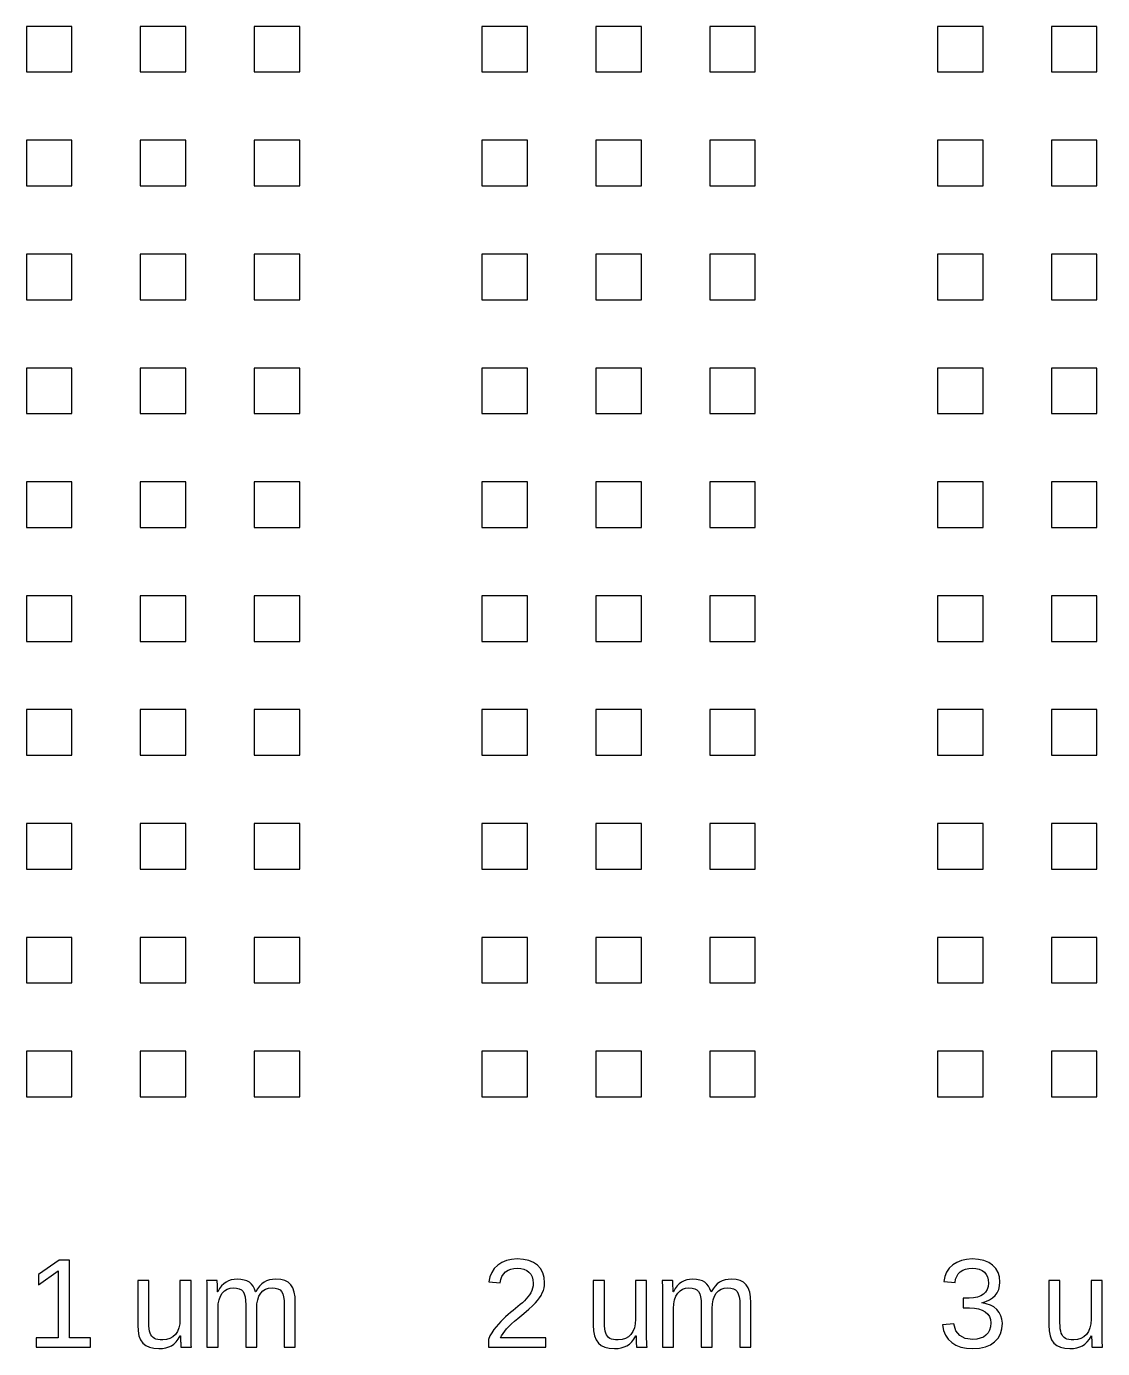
# Model space of a CAD drawing. Header units: metres. Extents: x -21500 to 21500, y -23900 to 23900.
# Drawn here: x -19600 to -14875, y -11905 to -6100 of the extents above; entities that cross this region are included whole.
import ezdxf

# ---------------------------------------------------------------- set-up
doc = ezdxf.new("R2010")
doc.units = ezdxf.units.M

msp = doc.modelspace()

# ---------------------------------------------------------------- linework, layer by layer
for p, q in [((-19400, -6100), (-19600, -6100)), ((-19600, -6100), (-19600, -6300)), ((-19400, -6300), (-19400, -6100)), ((-18900, -6100), (-19100, -6100)), ((-19100, -6100), (-19100, -6300)), ((-18900, -6300), (-18900, -6100)), ((-18400, -6100), (-18600, -6100)), ((-18600, -6100), (-18600, -6300)), ((-18400, -6300), (-18400, -6100)), ((-17400, -6100), (-17600, -6100)), ((-17600, -6100), (-17600, -6300)), ((-17400, -6300), (-17400, -6100)), ((-16900, -6100), (-17100, -6100)), ((-17100, -6100), (-17100, -6300)), ((-16900, -6300), (-16900, -6100)), ((-16400, -6100), (-16600, -6100)), ((-16600, -6100), (-16600, -6300)), ((-16400, -6300), (-16400, -6100)), ((-15400, -6100), (-15600, -6100)), ((-15600, -6100), (-15600, -6300)), ((-15400, -6300), (-15400, -6100)), ((-14900, -6100), (-15100, -6100)), ((-15100, -6100), (-15100, -6300)), ((-14900, -6300), (-14900, -6100)), ((-19600, -6300), (-19400, -6300)), ((-19100, -6300), (-18900, -6300)), ((-18600, -6300), (-18400, -6300)), ((-17600, -6300), (-17400, -6300)), ((-17100, -6300), (-16900, -6300)), ((-16600, -6300), (-16400, -6300)), ((-15600, -6300), (-15400, -6300)), ((-15100, -6300), (-14900, -6300)), ((-19400, -6600), (-19600, -6600)), ((-19600, -6600), (-19600, -6800)), ((-19400, -6800), (-19400, -6600)), ((-18900, -6600), (-19100, -6600)), ((-19100, -6600), (-19100, -6800)), ((-18900, -6800), (-18900, -6600)), ((-18400, -6600), (-18600, -6600)), ((-18600, -6600), (-18600, -6800)), ((-18400, -6800), (-18400, -6600)), ((-17400, -6600), (-17600, -6600)), ((-17600, -6600), (-17600, -6800)), ((-17400, -6800), (-17400, -6600)), ((-16900, -6600), (-17100, -6600)), ((-17100, -6600), (-17100, -6800)), ((-16900, -6800), (-16900, -6600)), ((-16400, -6600), (-16600, -6600)), ((-16600, -6600), (-16600, -6800)), ((-16400, -6800), (-16400, -6600)), ((-15400, -6600), (-15600, -6600)), ((-15600, -6600), (-15600, -6800)), ((-15400, -6800), (-15400, -6600)), ((-14900, -6600), (-15100, -6600)), ((-15100, -6600), (-15100, -6800)), ((-14900, -6800), (-14900, -6600)), ((-19600, -6800), (-19400, -6800)), ((-19100, -6800), (-18900, -6800)), ((-18600, -6800), (-18400, -6800)), ((-17600, -6800), (-17400, -6800)), ((-17100, -6800), (-16900, -6800)), ((-16600, -6800), (-16400, -6800)), ((-15600, -6800), (-15400, -6800)), ((-15100, -6800), (-14900, -6800)), ((-19400, -7100), (-19600, -7100)), ((-19600, -7100), (-19600, -7300)), ((-19400, -7300), (-19400, -7100)), ((-18900, -7100), (-19100, -7100)), ((-19100, -7100), (-19100, -7300)), ((-18900, -7300), (-18900, -7100)), ((-18400, -7100), (-18600, -7100)), ((-18600, -7100), (-18600, -7300)), ((-18400, -7300), (-18400, -7100)), ((-17400, -7100), (-17600, -7100)), ((-17600, -7100), (-17600, -7300)), ((-17400, -7300), (-17400, -7100)), ((-16900, -7100), (-17100, -7100)), ((-17100, -7100), (-17100, -7300)), ((-16900, -7300), (-16900, -7100)), ((-16400, -7100), (-16600, -7100)), ((-16600, -7100), (-16600, -7300)), ((-16400, -7300), (-16400, -7100)), ((-15400, -7100), (-15600, -7100)), ((-15600, -7100), (-15600, -7300)), ((-15400, -7300), (-15400, -7100)), ((-14900, -7100), (-15100, -7100)), ((-15100, -7100), (-15100, -7300)), ((-14900, -7300), (-14900, -7100)), ((-19600, -7300), (-19400, -7300)), ((-19100, -7300), (-18900, -7300)), ((-18600, -7300), (-18400, -7300)), ((-17600, -7300), (-17400, -7300)), ((-17100, -7300), (-16900, -7300)), ((-16600, -7300), (-16400, -7300)), ((-15600, -7300), (-15400, -7300)), ((-15100, -7300), (-14900, -7300)), ((-19400, -7600), (-19600, -7600)), ((-19600, -7600), (-19600, -7800)), ((-19400, -7800), (-19400, -7600)), ((-18900, -7600), (-19100, -7600)), ((-19100, -7600), (-19100, -7800)), ((-18900, -7800), (-18900, -7600)), ((-18400, -7600), (-18600, -7600)), ((-18600, -7600), (-18600, -7800)), ((-18400, -7800), (-18400, -7600)), ((-17400, -7600), (-17600, -7600)), ((-17600, -7600), (-17600, -7800)), ((-17400, -7800), (-17400, -7600)), ((-16900, -7600), (-17100, -7600)), ((-17100, -7600), (-17100, -7800)), ((-16900, -7800), (-16900, -7600)), ((-16400, -7600), (-16600, -7600)), ((-16600, -7600), (-16600, -7800)), ((-16400, -7800), (-16400, -7600)), ((-15400, -7600), (-15600, -7600)), ((-15600, -7600), (-15600, -7800)), ((-15400, -7800), (-15400, -7600)), ((-14900, -7600), (-15100, -7600)), ((-15100, -7600), (-15100, -7800)), ((-14900, -7800), (-14900, -7600)), ((-19600, -7800), (-19400, -7800)), ((-19100, -7800), (-18900, -7800)), ((-18600, -7800), (-18400, -7800)), ((-17600, -7800), (-17400, -7800)), ((-17100, -7800), (-16900, -7800)), ((-16600, -7800), (-16400, -7800)), ((-15600, -7800), (-15400, -7800)), ((-15100, -7800), (-14900, -7800)), ((-19400, -8100), (-19600, -8100)), ((-19600, -8100), (-19600, -8300)), ((-19400, -8300), (-19400, -8100)), ((-18900, -8100), (-19100, -8100)), ((-19100, -8100), (-19100, -8300)), ((-18900, -8300), (-18900, -8100)), ((-18400, -8100), (-18600, -8100)), ((-18600, -8100), (-18600, -8300)), ((-18400, -8300), (-18400, -8100)), ((-17400, -8100), (-17600, -8100)), ((-17600, -8100), (-17600, -8300)), ((-17400, -8300), (-17400, -8100)), ((-16900, -8100), (-17100, -8100)), ((-17100, -8100), (-17100, -8300)), ((-16900, -8300), (-16900, -8100)), ((-16400, -8100), (-16600, -8100)), ((-16600, -8100), (-16600, -8300)), ((-16400, -8300), (-16400, -8100)), ((-15400, -8100), (-15600, -8100)), ((-15600, -8100), (-15600, -8300)), ((-15400, -8300), (-15400, -8100)), ((-14900, -8100), (-15100, -8100)), ((-15100, -8100), (-15100, -8300)), ((-14900, -8300), (-14900, -8100)), ((-19600, -8300), (-19400, -8300)), ((-19100, -8300), (-18900, -8300)), ((-18600, -8300), (-18400, -8300)), ((-17600, -8300), (-17400, -8300)), ((-17100, -8300), (-16900, -8300)), ((-16600, -8300), (-16400, -8300)), ((-15600, -8300), (-15400, -8300)), ((-15100, -8300), (-14900, -8300)), ((-19400, -8600), (-19600, -8600)), ((-19600, -8600), (-19600, -8800)), ((-19400, -8800), (-19400, -8600)), ((-18900, -8600), (-19100, -8600)), ((-19100, -8600), (-19100, -8800)), ((-18900, -8800), (-18900, -8600)), ((-18400, -8600), (-18600, -8600)), ((-18600, -8600), (-18600, -8800)), ((-18400, -8800), (-18400, -8600)), ((-17400, -8600), (-17600, -8600)), ((-17600, -8600), (-17600, -8800)), ((-17400, -8800), (-17400, -8600)), ((-16900, -8600), (-17100, -8600)), ((-17100, -8600), (-17100, -8800)), ((-16900, -8800), (-16900, -8600)), ((-16400, -8600), (-16600, -8600)), ((-16600, -8600), (-16600, -8800)), ((-16400, -8800), (-16400, -8600)), ((-15400, -8600), (-15600, -8600)), ((-15600, -8600), (-15600, -8800)), ((-15400, -8800), (-15400, -8600)), ((-14900, -8600), (-15100, -8600)), ((-15100, -8600), (-15100, -8800)), ((-14900, -8800), (-14900, -8600)), ((-19600, -8800), (-19400, -8800)), ((-19100, -8800), (-18900, -8800)), ((-18600, -8800), (-18400, -8800)), ((-17600, -8800), (-17400, -8800)), ((-17100, -8800), (-16900, -8800)), ((-16600, -8800), (-16400, -8800)), ((-15600, -8800), (-15400, -8800)), ((-15100, -8800), (-14900, -8800)), ((-19400, -9100), (-19600, -9100)), ((-19600, -9100), (-19600, -9300)), ((-19400, -9300), (-19400, -9100)), ((-18900, -9100), (-19100, -9100)), ((-19100, -9100), (-19100, -9300)), ((-18900, -9300), (-18900, -9100)), ((-18400, -9100), (-18600, -9100)), ((-18600, -9100), (-18600, -9300)), ((-18400, -9300), (-18400, -9100)), ((-17400, -9100), (-17600, -9100)), ((-17600, -9100), (-17600, -9300)), ((-17400, -9300), (-17400, -9100)), ((-16900, -9100), (-17100, -9100)), ((-17100, -9100), (-17100, -9300)), ((-16900, -9300), (-16900, -9100)), ((-16400, -9100), (-16600, -9100)), ((-16600, -9100), (-16600, -9300)), ((-16400, -9300), (-16400, -9100)), ((-15400, -9100), (-15600, -9100)), ((-15600, -9100), (-15600, -9300)), ((-15400, -9300), (-15400, -9100)), ((-14900, -9100), (-15100, -9100)), ((-15100, -9100), (-15100, -9300)), ((-14900, -9300), (-14900, -9100)), ((-19600, -9300), (-19400, -9300)), ((-19100, -9300), (-18900, -9300)), ((-18600, -9300), (-18400, -9300)), ((-17600, -9300), (-17400, -9300)), ((-17100, -9300), (-16900, -9300)), ((-16600, -9300), (-16400, -9300)), ((-15600, -9300), (-15400, -9300)), ((-15100, -9300), (-14900, -9300)), ((-19400, -9600), (-19600, -9600)), ((-19600, -9600), (-19600, -9800)), ((-19400, -9800), (-19400, -9600)), ((-18900, -9600), (-19100, -9600)), ((-19100, -9600), (-19100, -9800)), ((-18900, -9800), (-18900, -9600)), ((-18400, -9600), (-18600, -9600)), ((-18600, -9600), (-18600, -9800)), ((-18400, -9800), (-18400, -9600)), ((-17400, -9600), (-17600, -9600)), ((-17600, -9600), (-17600, -9800)), ((-17400, -9800), (-17400, -9600)), ((-16900, -9600), (-17100, -9600)), ((-17100, -9600), (-17100, -9800)), ((-16900, -9800), (-16900, -9600)), ((-16400, -9600), (-16600, -9600)), ((-16600, -9600), (-16600, -9800)), ((-16400, -9800), (-16400, -9600)), ((-15400, -9600), (-15600, -9600)), ((-15600, -9600), (-15600, -9800)), ((-15400, -9800), (-15400, -9600)), ((-14900, -9600), (-15100, -9600)), ((-15100, -9600), (-15100, -9800)), ((-14900, -9800), (-14900, -9600)), ((-19600, -9800), (-19400, -9800)), ((-19100, -9800), (-18900, -9800)), ((-18600, -9800), (-18400, -9800)), ((-17600, -9800), (-17400, -9800)), ((-17100, -9800), (-16900, -9800)), ((-16600, -9800), (-16400, -9800)), ((-15600, -9800), (-15400, -9800)), ((-15100, -9800), (-14900, -9800)), ((-19400, -10100), (-19600, -10100)), ((-19600, -10100), (-19600, -10300)), ((-19400, -10300), (-19400, -10100)), ((-18900, -10100), (-19100, -10100)), ((-19100, -10100), (-19100, -10300)), ((-18900, -10300), (-18900, -10100)), ((-18400, -10100), (-18600, -10100)), ((-18600, -10100), (-18600, -10300)), ((-18400, -10300), (-18400, -10100)), ((-17400, -10100), (-17600, -10100)), ((-17600, -10100), (-17600, -10300)), ((-17400, -10300), (-17400, -10100)), ((-16900, -10100), (-17100, -10100)), ((-17100, -10100), (-17100, -10300)), ((-16900, -10300), (-16900, -10100)), ((-16400, -10100), (-16600, -10100)), ((-16600, -10100), (-16600, -10300)), ((-16400, -10300), (-16400, -10100)), ((-15400, -10100), (-15600, -10100)), ((-15600, -10100), (-15600, -10300)), ((-15400, -10300), (-15400, -10100)), ((-14900, -10100), (-15100, -10100)), ((-15100, -10100), (-15100, -10300)), ((-14900, -10300), (-14900, -10100)), ((-19600, -10300), (-19400, -10300)), ((-19100, -10300), (-18900, -10300)), ((-18600, -10300), (-18400, -10300)), ((-17600, -10300), (-17400, -10300)), ((-17100, -10300), (-16900, -10300)), ((-16600, -10300), (-16400, -10300)), ((-15600, -10300), (-15400, -10300)), ((-15100, -10300), (-14900, -10300)), ((-19400, -10600), (-19600, -10600)), ((-19600, -10600), (-19600, -10800)), ((-19400, -10800), (-19400, -10600)), ((-18900, -10600), (-19100, -10600)), ((-19100, -10600), (-19100, -10800)), ((-18900, -10800), (-18900, -10600)), ((-18400, -10600), (-18600, -10600)), ((-18600, -10600), (-18600, -10800)), ((-18400, -10800), (-18400, -10600)), ((-17400, -10600), (-17600, -10600)), ((-17600, -10600), (-17600, -10800)), ((-17400, -10800), (-17400, -10600)), ((-16900, -10600), (-17100, -10600)), ((-17100, -10600), (-17100, -10800)), ((-16900, -10800), (-16900, -10600)), ((-16400, -10600), (-16600, -10600)), ((-16600, -10600), (-16600, -10800)), ((-16400, -10800), (-16400, -10600)), ((-15400, -10600), (-15600, -10600)), ((-15600, -10600), (-15600, -10800)), ((-15400, -10800), (-15400, -10600)), ((-14900, -10600), (-15100, -10600)), ((-15100, -10600), (-15100, -10800)), ((-14900, -10800), (-14900, -10600)), ((-19600, -10800), (-19400, -10800)), ((-19100, -10800), (-18900, -10800)), ((-18600, -10800), (-18400, -10800)), ((-17600, -10800), (-17400, -10800)), ((-17100, -10800), (-16900, -10800)), ((-16600, -10800), (-16400, -10800)), ((-15600, -10800), (-15400, -10800)), ((-15100, -10800), (-14900, -10800)), ((-19456.2, -11517.8), (-19546.6, -11579.9)), ((-19411.2, -11517.8), (-19456.2, -11517.8)), ((-19411.2, -11858.5), (-19411.2, -11517.8)), ((-17531, -11539.2), (-17546, -11553.9)), ((-17513, -11527.3), (-17531, -11539.2)), ((-17492.7, -11518.9), (-17513, -11527.3)), ((-17469.9, -11513.8), (-17492.7, -11518.9)), ((-17444.8, -11512.1), (-17469.9, -11513.8)), ((-17459.7, -11553.3), (-17444.8, -11552.2)), ((-17417.6, -11513.8), (-17444.8, -11512.1)), ((-17444.8, -11552.2), (-17429.3, -11553.3)), ((-17393.7, -11518.9), (-17417.6, -11513.8)), ((-17373.2, -11527.4), (-17393.7, -11518.9)), ((-17356, -11539.3), (-17373.2, -11527.4)), ((-17342.4, -11554.4), (-17356, -11539.3)), ((-15533.4, -11538.4), (-15548.4, -11552.8)), ((-15515.5, -11526.9), (-15533.4, -11538.4)), ((-15495.1, -11518.6), (-15515.5, -11526.9)), ((-15472.4, -11513.7), (-15495.1, -11518.6)), ((-15447.3, -11512.1), (-15472.4, -11513.7)), ((-15463.2, -11553.3), (-15447.8, -11552.2)), ((-15447.8, -11552.2), (-15431.1, -11553.3)), ((-15420.1, -11513.7), (-15447.3, -11512.1)), ((-15396.2, -11518.7), (-15420.1, -11513.7)), ((-15375.4, -11527.1), (-15396.2, -11518.7)), ((-15357.9, -11538.8), (-15375.4, -11527.1)), ((-15343.9, -11553.5), (-15357.9, -11538.8)), ((-19546.6, -11626), (-19460.3, -11564.4)), ((-19546.6, -11579.9), (-19546.6, -11626)), ((-19460.3, -11564.4), (-19460.3, -11858.5)), ((-19062.4, -11606.5), (-19111.5, -11606.5)), ((-19111.5, -11606.5), (-19111.5, -11802.1)), ((-19062.4, -11792.6), (-19062.4, -11606.5)), ((-18877.1, -11606.5), (-18925.9, -11606.5)), ((-18925.9, -11606.5), (-18925.9, -11776.6)), ((-18877.1, -11837.3), (-18877.1, -11606.5)), ((-18762.8, -11606.5), (-18808.9, -11606.5)), ((-18808.9, -11606.5), (-18808.2, -11614.7)), ((-18762.7, -11607.4), (-18762.8, -11606.5)), ((-18762.5, -11609), (-18762.7, -11607.4)), ((-18762.4, -11611.1), (-18762.5, -11609)), ((-18713, -11607.9), (-18723.7, -11613.3)), ((-18701.1, -11604.1), (-18713, -11607.9)), ((-18688.2, -11601.8), (-18701.1, -11604.1)), ((-18674.1, -11601), (-18688.2, -11601.8)), ((-18658.3, -11601.9), (-18674.1, -11601)), ((-18644.2, -11604.4), (-18658.3, -11601.9)), ((-18631.9, -11608.5), (-18644.2, -11604.4)), ((-18621.3, -11614.3), (-18631.9, -11608.5)), ((-18545.4, -11608.4), (-18556.8, -11614.1)), ((-18532.9, -11604.3), (-18545.4, -11608.4)), ((-18519.3, -11601.9), (-18532.9, -11604.3)), ((-18504.5, -11601), (-18519.3, -11601.9)), ((-18483.8, -11602.6), (-18504.5, -11601)), ((-18466.1, -11607.1), (-18483.8, -11602.6)), ((-18451.5, -11614.6), (-18466.1, -11607.1)), ((-17565.4, -11590.4), (-17569.9, -11612.2)), ((-17557.4, -11571), (-17565.4, -11590.4)), ((-17546, -11553.9), (-17557.4, -11571)), ((-17520, -11616.8), (-17517.2, -11602.3)), ((-17517.2, -11602.3), (-17512.3, -11589.6)), ((-17512.3, -11589.6), (-17505.3, -11578.5)), ((-17505.3, -11578.5), (-17496.2, -11569.2)), ((-17496.2, -11569.2), (-17485.4, -11561.8)), ((-17485.4, -11561.8), (-17473.3, -11556.5)), ((-17473.3, -11556.5), (-17459.7, -11553.3)), ((-17429.3, -11553.3), (-17415.6, -11556.6)), ((-17415.6, -11556.6), (-17403.7, -11562)), ((-17403.7, -11562), (-17393.6, -11569.6)), ((-17393.6, -11569.6), (-17385.5, -11579.1)), ((-17385.5, -11579.1), (-17379.7, -11590.5)), ((-17379.7, -11590.5), (-17376.3, -11603.6)), ((-17376.3, -11603.6), (-17375.1, -11618.4)), ((-17332.7, -11572.3), (-17342.4, -11554.4)), ((-17326.9, -11593.1), (-17332.7, -11572.3)), ((-17324.9, -11616.8), (-17326.9, -11593.1)), ((-17062.4, -11606.5), (-17111.5, -11606.5)), ((-17111.5, -11606.5), (-17111.5, -11802.1)), ((-17062.4, -11792.6), (-17062.4, -11606.5)), ((-16877.1, -11606.5), (-16925.9, -11606.5)), ((-16925.9, -11606.5), (-16925.9, -11776.6)), ((-16877.1, -11837.3), (-16877.1, -11606.5)), ((-16762.8, -11606.5), (-16808.9, -11606.5)), ((-16808.9, -11606.5), (-16808.2, -11614.7)), ((-16762.7, -11607.4), (-16762.8, -11606.5)), ((-16762.5, -11609), (-16762.7, -11607.4)), ((-16762.4, -11611.1), (-16762.5, -11609)), ((-16713, -11607.9), (-16723.7, -11613.3)), ((-16701.1, -11604.1), (-16713, -11607.9)), ((-16688.2, -11601.8), (-16701.1, -11604.1)), ((-16674.1, -11601), (-16688.2, -11601.8)), ((-16658.3, -11601.9), (-16674.1, -11601)), ((-16644.2, -11604.4), (-16658.3, -11601.9)), ((-16631.9, -11608.5), (-16644.2, -11604.4)), ((-16621.3, -11614.3), (-16631.9, -11608.5)), ((-16545.4, -11608.4), (-16556.8, -11614.1)), ((-16532.9, -11604.3), (-16545.4, -11608.4)), ((-16519.3, -11601.9), (-16532.9, -11604.3)), ((-16504.5, -11601), (-16519.3, -11601.9)), ((-16483.8, -11602.6), (-16504.5, -11601)), ((-16466.1, -11607.1), (-16483.8, -11602.6)), ((-16451.5, -11614.6), (-16466.1, -11607.1)), ((-15567.9, -11589.5), (-15572.3, -11611.6)), ((-15559.9, -11569.9), (-15567.9, -11589.5)), ((-15548.4, -11552.8), (-15559.9, -11569.9)), ((-15523.2, -11615.4), (-15520.6, -11601.2)), ((-15520.6, -11601.2), (-15515.8, -11588.7)), ((-15515.8, -11588.7), (-15509, -11577.9)), ((-15509, -11577.9), (-15500, -11568.8)), ((-15500, -11568.8), (-15489.3, -11561.5)), ((-15489.3, -11561.5), (-15477, -11556.4)), ((-15477, -11556.4), (-15463.2, -11553.3)), ((-15431.1, -11553.3), (-15416.6, -11556.7)), ((-15416.6, -11556.7), (-15404.3, -11562.2)), ((-15404.3, -11562.2), (-15394.2, -11570)), ((-15394.2, -11570), (-15386.3, -11579.7)), ((-15386.3, -11579.7), (-15380.7, -11591)), ((-15380.7, -11591), (-15377.3, -11603.9)), ((-15377.3, -11603.9), (-15376.2, -11618.4)), ((-15334, -11570.8), (-15343.9, -11553.5)), ((-15328, -11590.7), (-15334, -11570.8)), ((-15326, -11613.3), (-15328, -11590.7)), ((-15062.4, -11606.5), (-15111.5, -11606.5)), ((-15111.5, -11606.5), (-15111.5, -11802.1)), ((-15062.4, -11792.6), (-15062.4, -11606.5)), ((-14877.1, -11606.5), (-14925.9, -11606.5)), ((-14925.9, -11606.5), (-14925.9, -11776.6)), ((-14877.1, -11837.3), (-14877.1, -11606.5)), ((-18808.2, -11614.7), (-18807.7, -11627.8)), ((-18807.7, -11627.8), (-18807.4, -11646)), ((-18807.4, -11646), (-18807.3, -11669.1)), ((-18762.2, -11613.8), (-18762.4, -11611.1)), ((-18762.1, -11616.9), (-18762.2, -11613.8)), ((-18761.9, -11620.2), (-18762.1, -11616.9)), ((-18761.8, -11623.7), (-18761.9, -11620.2)), ((-18761.6, -11627.5), (-18761.8, -11623.7)), ((-18761.4, -11632.2), (-18761.6, -11627.5)), ((-18761.1, -11638.7), (-18761.4, -11632.2)), ((-18760.9, -11646.8), (-18761.1, -11638.7)), ((-18760.6, -11656.7), (-18760.9, -11646.8)), ((-18759.8, -11656.7), (-18760.6, -11656.7)), ((-18751.7, -11642.2), (-18759.8, -11656.7)), ((-18742.9, -11630.2), (-18751.7, -11642.2)), ((-18748.5, -11675.8), (-18740.5, -11662.6)), ((-18733.6, -11620.5), (-18742.9, -11630.2)), ((-18740.5, -11662.6), (-18730.6, -11652.2)), ((-18723.7, -11613.3), (-18733.6, -11620.5)), ((-18730.6, -11652.2), (-18719.1, -11644.7)), ((-18719.1, -11644.7), (-18706, -11640.2)), ((-18706, -11640.2), (-18691.2, -11638.8)), ((-18691.2, -11638.8), (-18677.1, -11639.8)), ((-18677.1, -11639.8), (-18665.5, -11642.8)), ((-18665.5, -11642.8), (-18656.1, -11647.9)), ((-18656.1, -11647.9), (-18649.1, -11655)), ((-18649.1, -11655), (-18644, -11664.8)), ((-18644, -11664.8), (-18640.4, -11677.9)), ((-18612.4, -11622), (-18621.3, -11614.3)), ((-18604.9, -11631.6), (-18612.4, -11622)), ((-18598.9, -11643.1), (-18604.9, -11631.6)), ((-18594.3, -11656.7), (-18598.9, -11643.1)), ((-18593.5, -11656.7), (-18594.3, -11656.7)), ((-18585.5, -11642.9), (-18593.5, -11656.7)), ((-18576.7, -11631.2), (-18585.5, -11642.9)), ((-18579.2, -11675.6), (-18571.4, -11662.5)), ((-18567.1, -11621.6), (-18576.7, -11631.2)), ((-18571.4, -11662.5), (-18561.6, -11652.1)), ((-18556.8, -11614.1), (-18567.1, -11621.6)), ((-18561.6, -11652.1), (-18550.1, -11644.7)), ((-18550.1, -11644.7), (-18536.7, -11640.2)), ((-18536.7, -11640.2), (-18521.6, -11638.8)), ((-18521.6, -11638.8), (-18507.6, -11639.8)), ((-18507.6, -11639.8), (-18495.9, -11642.8)), ((-18495.9, -11642.8), (-18486.6, -11647.9)), ((-18486.6, -11647.9), (-18479.6, -11655)), ((-18479.6, -11655), (-18474.5, -11664.8)), ((-18474.5, -11664.8), (-18470.8, -11677.9)), ((-18439.8, -11625.2), (-18451.5, -11614.6)), ((-18431, -11639.2), (-18439.8, -11625.2)), ((-18424.7, -11657.1), (-18431, -11639.2)), ((-18420.9, -11678.8), (-18424.7, -11657.1)), ((-17569.9, -11612.2), (-17520, -11616.8)), ((-17385.8, -11660.2), (-17391.6, -11669.3)), ((-17381.1, -11650.7), (-17385.8, -11660.2)), ((-17377.8, -11640.5), (-17381.1, -11650.7)), ((-17375.8, -11629.8), (-17377.8, -11640.5)), ((-17375.1, -11618.4), (-17375.8, -11629.8)), ((-17340.8, -11672), (-17335.1, -11661)), ((-17335.1, -11661), (-17330.6, -11650)), ((-17330.6, -11650), (-17327.5, -11639)), ((-17327.5, -11639), (-17325.6, -11627.9)), ((-17325.6, -11627.9), (-17324.9, -11616.8)), ((-16808.2, -11614.7), (-16807.7, -11627.8)), ((-16807.7, -11627.8), (-16807.4, -11646)), ((-16807.4, -11646), (-16807.3, -11669.1)), ((-16762.2, -11613.8), (-16762.4, -11611.1)), ((-16762.1, -11616.9), (-16762.2, -11613.8)), ((-16761.9, -11620.2), (-16762.1, -11616.9)), ((-16761.8, -11623.7), (-16761.9, -11620.2)), ((-16761.6, -11627.5), (-16761.8, -11623.7)), ((-16761.4, -11632.2), (-16761.6, -11627.5)), ((-16761.1, -11638.7), (-16761.4, -11632.2)), ((-16760.9, -11646.8), (-16761.1, -11638.7)), ((-16760.6, -11656.7), (-16760.9, -11646.8)), ((-16759.8, -11656.7), (-16760.6, -11656.7)), ((-16751.7, -11642.2), (-16759.8, -11656.7)), ((-16742.9, -11630.2), (-16751.7, -11642.2)), ((-16748.5, -11675.8), (-16740.5, -11662.6)), ((-16733.6, -11620.5), (-16742.9, -11630.2)), ((-16740.5, -11662.6), (-16730.6, -11652.2)), ((-16723.7, -11613.3), (-16733.6, -11620.5)), ((-16730.6, -11652.2), (-16719.1, -11644.7)), ((-16719.1, -11644.7), (-16706, -11640.2)), ((-16706, -11640.2), (-16691.2, -11638.8)), ((-16691.2, -11638.8), (-16677.1, -11639.8)), ((-16677.1, -11639.8), (-16665.5, -11642.8)), ((-16665.5, -11642.8), (-16656.1, -11647.9)), ((-16656.1, -11647.9), (-16649.1, -11655)), ((-16649.1, -11655), (-16644, -11664.8)), ((-16644, -11664.8), (-16640.4, -11677.9)), ((-16612.4, -11622), (-16621.3, -11614.3)), ((-16604.9, -11631.6), (-16612.4, -11622)), ((-16598.9, -11643.1), (-16604.9, -11631.6)), ((-16594.3, -11656.7), (-16598.9, -11643.1)), ((-16593.5, -11656.7), (-16594.3, -11656.7)), ((-16585.5, -11642.9), (-16593.5, -11656.7)), ((-16576.7, -11631.2), (-16585.5, -11642.9)), ((-16579.2, -11675.6), (-16571.4, -11662.5)), ((-16567.1, -11621.6), (-16576.7, -11631.2)), ((-16571.4, -11662.5), (-16561.6, -11652.1)), ((-16556.8, -11614.1), (-16567.1, -11621.6)), ((-16561.6, -11652.1), (-16550.1, -11644.7)), ((-16550.1, -11644.7), (-16536.7, -11640.2)), ((-16536.7, -11640.2), (-16521.6, -11638.8)), ((-16521.6, -11638.8), (-16507.6, -11639.8)), ((-16507.6, -11639.8), (-16495.9, -11642.8)), ((-16495.9, -11642.8), (-16486.6, -11647.9)), ((-16486.6, -11647.9), (-16479.6, -11655)), ((-16479.6, -11655), (-16474.5, -11664.8)), ((-16474.5, -11664.8), (-16470.8, -11677.9)), ((-16439.8, -11625.2), (-16451.5, -11614.6)), ((-16431, -11639.2), (-16439.8, -11625.2)), ((-16424.7, -11657.1), (-16431, -11639.2)), ((-16420.9, -11678.8), (-16424.7, -11657.1)), ((-15572.3, -11611.6), (-15523.2, -11615.4)), ((-15398.3, -11666.8), (-15410.5, -11674.5)), ((-15388.6, -11657.2), (-15398.3, -11666.8)), ((-15381.7, -11646), (-15388.6, -11657.2)), ((-15377.6, -11633), (-15381.7, -11646)), ((-15376.2, -11618.4), (-15377.6, -11633)), ((-15346.5, -11672.8), (-15337.5, -11660.5)), ((-15337.5, -11660.5), (-15331.1, -11646.5)), ((-15331.1, -11646.5), (-15327.3, -11630.7)), ((-15327.3, -11630.7), (-15326, -11613.3)), ((-18807.3, -11669.1), (-18807.3, -11900)), ((-18758.7, -11729.9), (-18757.6, -11709.4)), ((-18757.6, -11709.4), (-18754.2, -11691.4)), ((-18754.2, -11691.4), (-18748.5, -11675.8)), ((-18640.4, -11677.9), (-18638.2, -11694.3)), ((-18638.2, -11694.3), (-18637.5, -11713.9)), ((-18637.5, -11713.9), (-18637.5, -11900)), ((-18589.2, -11729.9), (-18588.1, -11709.3)), ((-18588.1, -11709.3), (-18584.7, -11691.2)), ((-18584.7, -11691.2), (-18579.2, -11675.6)), ((-18470.8, -11677.9), (-18468.6, -11694.3)), ((-18468.6, -11694.3), (-18467.9, -11713.9)), ((-18467.9, -11713.9), (-18467.9, -11900)), ((-18419.6, -11704.4), (-18420.9, -11678.8)), ((-18419.6, -11900), (-18419.6, -11704.4)), ((-17442.3, -11720.7), (-17452.8, -11729.1)), ((-17432.3, -11712.3), (-17442.3, -11720.7)), ((-17422.8, -11703.9), (-17432.3, -11712.3)), ((-17413.9, -11695.5), (-17422.8, -11703.9)), ((-17405.6, -11686.9), (-17413.9, -11695.5)), ((-17398.2, -11678.2), (-17405.6, -11686.9)), ((-17391.6, -11669.3), (-17398.2, -11678.2)), ((-17394.6, -11733), (-17377.7, -11717.4)), ((-17377.7, -11717.4), (-17365.3, -11704.9)), ((-17365.3, -11704.9), (-17355.9, -11694)), ((-17355.9, -11694), (-17347.7, -11683)), ((-17347.7, -11683), (-17340.8, -11672)), ((-16807.3, -11669.1), (-16807.3, -11900)), ((-16758.7, -11729.9), (-16757.6, -11709.4)), ((-16757.6, -11709.4), (-16754.2, -11691.4)), ((-16754.2, -11691.4), (-16748.5, -11675.8)), ((-16640.4, -11677.9), (-16638.2, -11694.3)), ((-16638.2, -11694.3), (-16637.5, -11713.9)), ((-16637.5, -11713.9), (-16637.5, -11900)), ((-16589.2, -11729.9), (-16588.1, -11709.3)), ((-16588.1, -11709.3), (-16584.7, -11691.2)), ((-16584.7, -11691.2), (-16579.2, -11675.6)), ((-16470.8, -11677.9), (-16468.6, -11694.3)), ((-16468.6, -11694.3), (-16467.9, -11713.9)), ((-16467.9, -11713.9), (-16467.9, -11900)), ((-16419.6, -11704.4), (-16420.9, -11678.8)), ((-16419.6, -11900), (-16419.6, -11704.4)), ((-15460.6, -11684.3), (-15487.1, -11684.3)), ((-15487.1, -11684.3), (-15487.1, -11726.7)), ((-15487.1, -11726.7), (-15459.5, -11726.7)), ((-15441.6, -11683.2), (-15460.6, -11684.3)), ((-15459.5, -11726.7), (-15438.2, -11727.7)), ((-15424.9, -11680), (-15441.6, -11683.2)), ((-15410.5, -11674.5), (-15424.9, -11680)), ((-15406, -11703.9), (-15387.7, -11698.9)), ((-15406, -11704.9), (-15406, -11703.9)), ((-15385.8, -11708.5), (-15406, -11704.9)), ((-15387.7, -11698.9), (-15371.6, -11692)), ((-15367.9, -11714.4), (-15385.8, -11708.5)), ((-15371.6, -11692), (-15357.9, -11683.3)), ((-15352.4, -11722.9), (-15367.9, -11714.4)), ((-15357.9, -11683.3), (-15346.5, -11672.8)), ((-15339.3, -11733.7), (-15352.4, -11722.9)), ((-18925.9, -11776.6), (-18927.2, -11796.8)), ((-18758.7, -11900), (-18758.7, -11729.9)), ((-18589.2, -11900), (-18589.2, -11729.9)), ((-17507.2, -11775.7), (-17517.8, -11786.4)), ((-17496.4, -11765.6), (-17507.2, -11775.7)), ((-17485.4, -11755.9), (-17496.4, -11765.6)), ((-17474.5, -11746.6), (-17485.4, -11755.9)), ((-17463.6, -11737.7), (-17474.5, -11746.6)), ((-17452.8, -11729.1), (-17463.6, -11737.7)), ((-17456.9, -11785.5), (-17442.1, -11773)), ((-17442.1, -11773), (-17416.1, -11751.5)), ((-17416.1, -11751.5), (-17394.6, -11733)), ((-16925.9, -11776.6), (-16927.2, -11796.8)), ((-16758.7, -11900), (-16758.7, -11729.9)), ((-16589.2, -11900), (-16589.2, -11729.9)), ((-15438.2, -11727.7), (-15419.5, -11731)), ((-15419.5, -11731), (-15403.5, -11736.5)), ((-15403.5, -11736.5), (-15390.2, -11744.1)), ((-15390.2, -11744.1), (-15379.7, -11753.8)), ((-15379.7, -11753.8), (-15372.2, -11765.1)), ((-15372.2, -11765.1), (-15367.7, -11778.1)), ((-15367.7, -11778.1), (-15366.2, -11792.8)), ((-15328.9, -11746.6), (-15339.3, -11733.7)), ((-15321.4, -11761), (-15328.9, -11746.6)), ((-15316.9, -11776.9), (-15321.4, -11761)), ((-15315.4, -11794.5), (-15316.9, -11776.9)), ((-14925.9, -11776.6), (-14927.2, -11796.8)), ((-19111.5, -11802.1), (-19110.1, -11827.8)), ((-19110.1, -11827.8), (-19105.9, -11849.6)), ((-19062, -11806.3), (-19062.4, -11792.6)), ((-19060.9, -11818.3), (-19062, -11806.3)), ((-19059.1, -11828.8), (-19060.9, -11818.3)), ((-19056.7, -11837.6), (-19059.1, -11828.8)), ((-19053.4, -11845), (-19056.7, -11837.6)), ((-18937.3, -11830.3), (-18946.2, -11843.6)), ((-18931, -11814.7), (-18937.3, -11830.3)), ((-18927.2, -11796.8), (-18931, -11814.7)), ((-18877, -11860.5), (-18877.1, -11837.3)), ((-17556.7, -11835.7), (-17564.8, -11850.1)), ((-17547.9, -11822.1), (-17556.7, -11835.7)), ((-17538.3, -11809.5), (-17547.9, -11822.1)), ((-17528.2, -11797.7), (-17538.3, -11809.5)), ((-17517.8, -11786.4), (-17528.2, -11797.7)), ((-17513.6, -11848.9), (-17507.6, -11839.1)), ((-17507.6, -11839.1), (-17500.3, -11829.2)), ((-17500.3, -11829.2), (-17491.8, -11819)), ((-17491.8, -11819), (-17481.7, -11808.5)), ((-17481.7, -11808.5), (-17470.1, -11797.3)), ((-17470.1, -11797.3), (-17456.9, -11785.5)), ((-17111.5, -11802.1), (-17110.1, -11827.8)), ((-17110.1, -11827.8), (-17105.9, -11849.6)), ((-17062, -11806.3), (-17062.4, -11792.6)), ((-17060.9, -11818.3), (-17062, -11806.3)), ((-17059.1, -11828.8), (-17060.9, -11818.3)), ((-17056.7, -11837.6), (-17059.1, -11828.8)), ((-17053.4, -11845), (-17056.7, -11837.6)), ((-16937.3, -11830.3), (-16946.2, -11843.6)), ((-16931, -11814.7), (-16937.3, -11830.3)), ((-16927.2, -11796.8), (-16931, -11814.7)), ((-16877, -11860.5), (-16877.1, -11837.3)), ((-15528.4, -11797.2), (-15578.8, -11801.8)), ((-15578.8, -11801.8), (-15573.8, -11825.9)), ((-15573.8, -11825.9), (-15565.3, -11846.8)), ((-15519.5, -11826.9), (-15528.4, -11797.2)), ((-15502.7, -11848), (-15519.5, -11826.9)), ((-15378, -11836.6), (-15387.2, -11846.8)), ((-15371.4, -11824.2), (-15378, -11836.6)), ((-15367.5, -11809.6), (-15371.4, -11824.2)), ((-15366.2, -11792.8), (-15367.5, -11809.6)), ((-15334.3, -11860.4), (-15323.8, -11841.4)), ((-15323.8, -11841.4), (-15317.5, -11819.4)), ((-15317.5, -11819.4), (-15315.4, -11794.5)), ((-15111.5, -11802.1), (-15110.1, -11827.8)), ((-15110.1, -11827.8), (-15105.9, -11849.6)), ((-15062, -11806.3), (-15062.4, -11792.6)), ((-15060.9, -11818.3), (-15062, -11806.3)), ((-15059.1, -11828.8), (-15060.9, -11818.3)), ((-15056.7, -11837.6), (-15059.1, -11828.8)), ((-15053.4, -11845), (-15056.7, -11837.6)), ((-14937.3, -11830.3), (-14946.2, -11843.6)), ((-14931, -11814.7), (-14937.3, -11830.3)), ((-14927.2, -11796.8), (-14931, -11814.7)), ((-14877, -11860.5), (-14877.1, -11837.3)), ((-19460.3, -11858.5), (-19557.7, -11858.5)), ((-19557.7, -11858.5), (-19557.7, -11900)), ((-19557.7, -11900), (-19318.1, -11900)), ((-19318.1, -11858.5), (-19411.2, -11858.5)), ((-19318.1, -11900), (-19318.1, -11858.5)), ((-19105.9, -11849.6), (-19098.9, -11867.5)), ((-19098.9, -11867.5), (-19089.1, -11881.4)), ((-19089.1, -11881.4), (-19076.3, -11891.9)), ((-19076.3, -11891.9), (-19060.2, -11899.4)), ((-19060.2, -11899.4), (-19040.9, -11903.9)), ((-19049.3, -11851.4), (-19053.4, -11845)), ((-19044.3, -11856.6), (-19049.3, -11851.4)), ((-19038.5, -11860.7), (-19044.3, -11856.6)), ((-19031.5, -11863.8), (-19038.5, -11860.7)), ((-19023.1, -11866), (-19031.5, -11863.8)), ((-19013.2, -11867.3), (-19023.1, -11866)), ((-19001.9, -11867.7), (-19013.2, -11867.3)), ((-18985.2, -11866.2), (-19001.9, -11867.7)), ((-18988.3, -11902.3), (-18975.2, -11898.3)), ((-18970.3, -11861.7), (-18985.2, -11866.2)), ((-18975.2, -11898.3), (-18963.5, -11892.8)), ((-18957.3, -11854.1), (-18970.3, -11861.7)), ((-18963.5, -11892.8), (-18952.7, -11885.4)), ((-18946.2, -11843.6), (-18957.3, -11854.1)), ((-18952.7, -11885.4), (-18942.7, -11875.8)), ((-18942.7, -11875.8), (-18933.3, -11863.9)), ((-18933.3, -11863.9), (-18924.5, -11849.8)), ((-18924.5, -11849.8), (-18923.7, -11849.8)), ((-18923.7, -11849.8), (-18923.5, -11859.7)), ((-18923.5, -11859.7), (-18923.2, -11867.8)), ((-18923.2, -11867.8), (-18923, -11874.3)), ((-18923, -11874.3), (-18922.8, -11879)), ((-18922.8, -11879), (-18922.6, -11882.7)), ((-18922.6, -11882.7), (-18922.4, -11886.3)), ((-18922.4, -11886.3), (-18922.2, -11889.6)), ((-18922.2, -11889.6), (-18922.1, -11892.7)), ((-18922.1, -11892.7), (-18922, -11895.4)), ((-18922, -11895.4), (-18921.8, -11897.5)), ((-18921.8, -11897.5), (-18921.7, -11899)), ((-18921.7, -11899), (-18921.6, -11900)), ((-18921.6, -11900), (-18875.4, -11900)), ((-18876.7, -11878.6), (-18877, -11860.5)), ((-18876.2, -11891.8), (-18876.7, -11878.6)), ((-18875.4, -11900), (-18876.2, -11891.8)), ((-18807.3, -11900), (-18758.7, -11900)), ((-18637.5, -11900), (-18589.2, -11900)), ((-18467.9, -11900), (-18419.6, -11900)), ((-17564.8, -11850.1), (-17572.1, -11865.5)), ((-17572.1, -11865.5), (-17572.1, -11900)), ((-17572.1, -11900), (-17319, -11900)), ((-17518.3, -11858.5), (-17513.6, -11848.9)), ((-17319, -11858.5), (-17518.3, -11858.5)), ((-17319, -11900), (-17319, -11858.5)), ((-17105.9, -11849.6), (-17098.9, -11867.5)), ((-17098.9, -11867.5), (-17089.1, -11881.4)), ((-17089.1, -11881.4), (-17076.3, -11891.9)), ((-17076.3, -11891.9), (-17060.2, -11899.4)), ((-17060.2, -11899.4), (-17040.9, -11903.9)), ((-17049.3, -11851.4), (-17053.4, -11845)), ((-17044.3, -11856.6), (-17049.3, -11851.4)), ((-17038.5, -11860.7), (-17044.3, -11856.6)), ((-17031.5, -11863.8), (-17038.5, -11860.7)), ((-17023.1, -11866), (-17031.5, -11863.8)), ((-17013.2, -11867.3), (-17023.1, -11866)), ((-17001.9, -11867.7), (-17013.2, -11867.3)), ((-16985.2, -11866.2), (-17001.9, -11867.7)), ((-16988.3, -11902.3), (-16975.2, -11898.3)), ((-16970.3, -11861.7), (-16985.2, -11866.2)), ((-16975.2, -11898.3), (-16963.5, -11892.8)), ((-16957.3, -11854.1), (-16970.3, -11861.7)), ((-16963.5, -11892.8), (-16952.7, -11885.4)), ((-16946.2, -11843.6), (-16957.3, -11854.1)), ((-16952.7, -11885.4), (-16942.7, -11875.8)), ((-16942.7, -11875.8), (-16933.3, -11863.9)), ((-16933.3, -11863.9), (-16924.5, -11849.8)), ((-16924.5, -11849.8), (-16923.7, -11849.8)), ((-16923.7, -11849.8), (-16923.5, -11859.7)), ((-16923.5, -11859.7), (-16923.2, -11867.8)), ((-16923.2, -11867.8), (-16923, -11874.3)), ((-16923, -11874.3), (-16922.8, -11879)), ((-16922.8, -11879), (-16922.6, -11882.7)), ((-16922.6, -11882.7), (-16922.4, -11886.3)), ((-16922.4, -11886.3), (-16922.2, -11889.6)), ((-16922.2, -11889.6), (-16922.1, -11892.7)), ((-16922.1, -11892.7), (-16922, -11895.4)), ((-16922, -11895.4), (-16921.8, -11897.5)), ((-16921.8, -11897.5), (-16921.7, -11899)), ((-16921.7, -11899), (-16921.6, -11900)), ((-16921.6, -11900), (-16875.4, -11900)), ((-16876.7, -11878.6), (-16877, -11860.5)), ((-16876.2, -11891.8), (-16876.7, -11878.6)), ((-16875.4, -11900), (-16876.2, -11891.8)), ((-16807.3, -11900), (-16758.7, -11900)), ((-16637.5, -11900), (-16589.2, -11900)), ((-16467.9, -11900), (-16419.6, -11900)), ((-15565.3, -11846.8), (-15553.3, -11864.6)), ((-15553.3, -11864.6), (-15537.7, -11879.2)), ((-15537.7, -11879.2), (-15519, -11890.7)), ((-15519, -11890.7), (-15497.3, -11898.9)), ((-15477.9, -11860.8), (-15502.7, -11848)), ((-15497.3, -11898.9), (-15472.7, -11903.8)), ((-15445.1, -11865), (-15477.9, -11860.8)), ((-15427.6, -11863.9), (-15445.1, -11865)), ((-15412.2, -11860.5), (-15427.6, -11863.9)), ((-15415.7, -11903.6), (-15389.9, -11898.2)), ((-15398.7, -11854.8), (-15412.2, -11860.5)), ((-15387.2, -11846.8), (-15398.7, -11854.8)), ((-15389.9, -11898.2), (-15367.7, -11889.1)), ((-15367.7, -11889.1), (-15349.1, -11876.4)), ((-15349.1, -11876.4), (-15334.3, -11860.4)), ((-15105.9, -11849.6), (-15098.9, -11867.5)), ((-15098.9, -11867.5), (-15089.1, -11881.4)), ((-15089.1, -11881.4), (-15076.3, -11891.9)), ((-15076.3, -11891.9), (-15060.2, -11899.4)), ((-15060.2, -11899.4), (-15040.9, -11903.9)), ((-15049.3, -11851.4), (-15053.4, -11845)), ((-15044.3, -11856.6), (-15049.3, -11851.4)), ((-15038.5, -11860.7), (-15044.3, -11856.6)), ((-15031.5, -11863.8), (-15038.5, -11860.7)), ((-15023.1, -11866), (-15031.5, -11863.8)), ((-15013.2, -11867.3), (-15023.1, -11866)), ((-15001.9, -11867.7), (-15013.2, -11867.3)), ((-14985.2, -11866.2), (-15001.9, -11867.7)), ((-14988.3, -11902.3), (-14975.2, -11898.3)), ((-14970.3, -11861.7), (-14985.2, -11866.2)), ((-14975.2, -11898.3), (-14963.5, -11892.8)), ((-14957.3, -11854.1), (-14970.3, -11861.7)), ((-14963.5, -11892.8), (-14952.7, -11885.4)), ((-14946.2, -11843.6), (-14957.3, -11854.1)), ((-14952.7, -11885.4), (-14942.7, -11875.8)), ((-14942.7, -11875.8), (-14933.3, -11863.9)), ((-14933.3, -11863.9), (-14924.5, -11849.8)), ((-14924.5, -11849.8), (-14923.7, -11849.8)), ((-14923.7, -11849.8), (-14923.5, -11859.7)), ((-14923.5, -11859.7), (-14923.2, -11867.8)), ((-14923.2, -11867.8), (-14923, -11874.3)), ((-14923, -11874.3), (-14922.8, -11879)), ((-14922.8, -11879), (-14922.6, -11882.7)), ((-14922.6, -11882.7), (-14922.4, -11886.3)), ((-14922.4, -11886.3), (-14922.2, -11889.6)), ((-14922.2, -11889.6), (-14922.1, -11892.7)), ((-14922.1, -11892.7), (-14922, -11895.4)), ((-14922, -11895.4), (-14921.8, -11897.5)), ((-14921.8, -11897.5), (-14921.7, -11899)), ((-14921.7, -11899), (-14921.6, -11900)), ((-14921.6, -11900), (-14875.4, -11900)), ((-14876.7, -11878.6), (-14877, -11860.5)), ((-14876.2, -11891.8), (-14876.7, -11878.6)), ((-14875.4, -11900), (-14876.2, -11891.8)), ((-19040.9, -11903.9), (-19018.4, -11905.4)), ((-19018.4, -11905.4), (-19002.7, -11904.6)), ((-19002.7, -11904.6), (-18988.3, -11902.3)), ((-17040.9, -11903.9), (-17018.4, -11905.4)), ((-17018.4, -11905.4), (-17002.7, -11904.6)), ((-17002.7, -11904.6), (-16988.3, -11902.3)), ((-15472.7, -11903.8), (-15445.1, -11905.4)), ((-15445.1, -11905.4), (-15415.7, -11903.6)), ((-15040.9, -11903.9), (-15018.4, -11905.4)), ((-15018.4, -11905.4), (-15002.7, -11904.6)), ((-15002.7, -11904.6), (-14988.3, -11902.3))]:
    msp.add_line(p, q)

doc.saveas('drawing.dxf')
